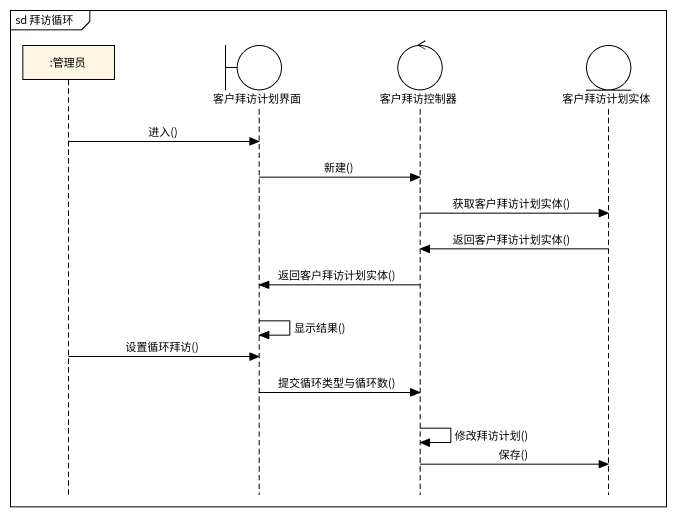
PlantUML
@startuml
mainframe sd 拜访循环
hide footbox
participant ":管理员" as 管理员
boundary 客户拜访计划界面
control 客户拜访控制器
entity 客户拜访计划实体

管理员 -> 客户拜访计划界面 : 进入()
客户拜访计划界面 -> 客户拜访控制器 : 新建()
客户拜访控制器 -> 客户拜访计划实体 : 获取客户拜访计划实体()
客户拜访计划实体 -> 客户拜访控制器 : 返回客户拜访计划实体()
客户拜访控制器 -> 客户拜访计划界面 : 返回客户拜访计划实体()
客户拜访计划界面 -> 客户拜访计划界面 : 显示结果()
管理员 -> 客户拜访计划界面 : 设置循环拜访()
客户拜访计划界面 -> 客户拜访控制器 : 提交循环类型与循环数()
客户拜访控制器 -> 客户拜访控制器 : 修改拜访计划()
客户拜访控制器 -> 客户拜访计划实体 : 保存()
@enduml
